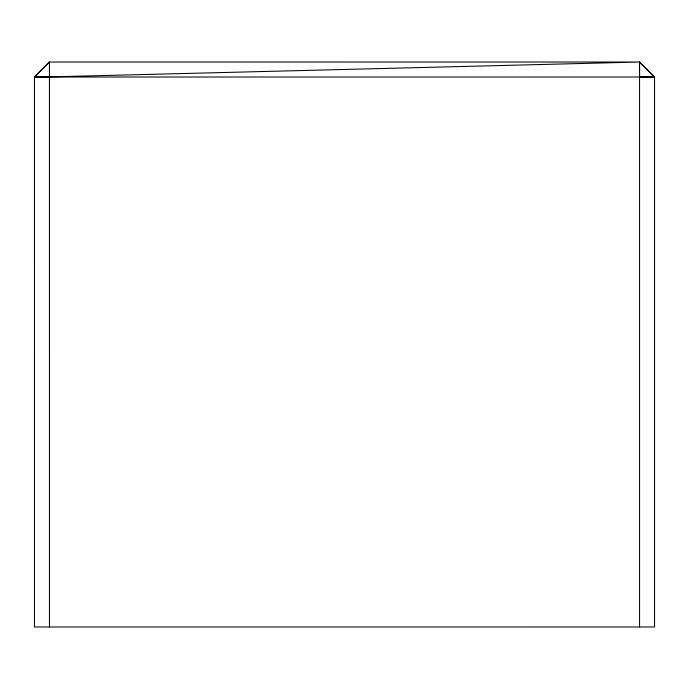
<?xml version="1.0" encoding="UTF-8"?>
<svg xmlns="http://www.w3.org/2000/svg" width="689" height="689" viewBox="0 0 689 689"><rect width="100%" height="100%" fill="white"/><g stroke="black" fill="none" stroke-linecap="round" stroke-linejoin="round"><path stroke-width="1.03" d="M49.444 76.901L49.453 62.019L639.547 62.027L49.444 76.901L49.462 626.99M639.538 62.088L639.547 77.013L654.541 77.03L34.45 77.013L49.453 62.01L34.45 76.901L34.459 626.99L654.55 626.973L654.541 77.03L639.909 62.389M34.45 77.013L49.505 77.013M654.481 77.013L639.547 62.027L639.547 626.973"/></g></svg>
